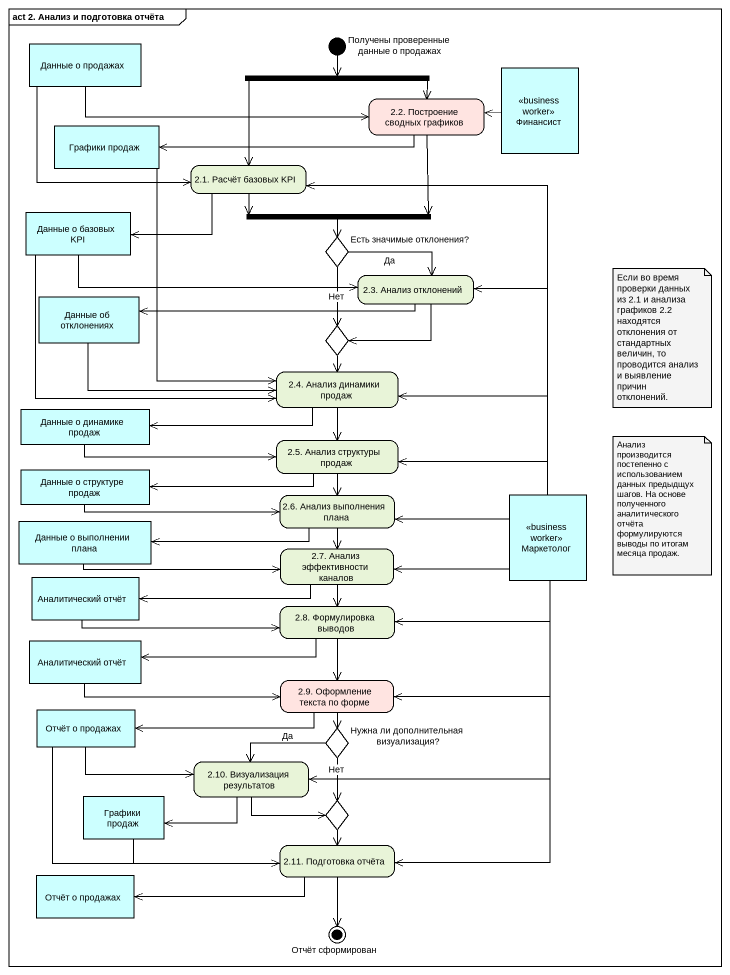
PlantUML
@startuml
mainframe act 2. Анализ и подготовка отчёта
hide empty description
state "Данные о продажах" as Данные_о_продажах <<object>> #CCFFFF
state "Получены проверенные данные о продажах" as Получены_проверенные_данные <<start>>
state Финансист <<business worker>> #CCFFFF
state fork1 <<fork>>
state "2.2. Построение сводных графиков" as s2_2_Построение_сводных #FFE4E1
state "Графики продаж" as Графики_продаж <<object>> #CCFFFF
state "2.1. Расчёт базовых KPI" as s2_1_Расчёт_базовых_KPI
state "Данные о базовых KPI" as Данные_о_базовых_KPI <<object>> #CCFFFF
state fork2 <<join>>
state "Есть значимые отклонения?" as Есть_значимые_отклонения <<choice>> #CCFFCC
state "Данные об отклонениях" as Данные_об_отклонениях <<object>> #CCFFFF
state "2.3. Анализ отклонений" as s2_3_Анализ_отклонений
state choice1 <<choice>> #CCFFCC
state "2.4. Анализ динамики продаж" as s2_4_Анализ_динамики_продаж
state "Данные о динамике продаж" as Данные_о_динамике_продаж <<object>> #CCFFFF
state "2.5. Анализ структуры продаж" as s2_5_Анализ_структуры_продаж
state "Данные о структуре продаж" as Данные_о_структуре_продаж <<object>> #CCFFFF
state "2.6. Анализ выполнения плана" as s2_6_Анализ_выполнения_плана
state Маркетолог <<business worker>> #CCFFFF
state "Данные о выполнении плана" as Данные_о_выполнении_плана <<object>> #CCFFFF
state "2.7. Анализ эффективности каналов" as s2_7_Анализ_эффективности
state "Аналитический отчёт" as Аналитический_отчёт <<object>> #CCFFFF
state "2.8. Формулировка выводов" as s2_8_Формулировка_выводов
state "Аналитический отчёт" as Аналитический_отчёт_2 <<object>> #CCFFFF
state "2.9. Оформление текста по форме" as s2_9_Оформление_текста_по #FFE4E1
state "Отчёт о продажах" as Отчёт_о_продажах <<object>> #CCFFFF
state "Нужна ли дополнительная визуализация?" as Нужна_ли_дополнительная <<choice>> #CCFFCC
state "2.10. Визуализация результатов" as s2_10_Визуализация
state "Графики продаж" as Графики_продаж_2 <<object>> #CCFFFF
state choice2 <<choice>> #CCFFCC
state "2.11. Подготовка отчёта" as s2_11_Подготовка_отчёта
state "Отчёт о продажах" as Отчёт_о_продажах_2 <<object>> #CCFFFF
state "Отчёт сформирован" as Отчёт_сформирован <<end>> #CCFFCC
Данные_о_продажах -right-> s2_2_Построение_сводных
Данные_о_продажах --> s2_1_Расчёт_базовых_KPI
Получены_проверенные_данные --> fork1
Финансист -left-> s2_2_Построение_сводных
fork1 -right-> s2_2_Построение_сводных
fork1 --> s2_1_Расчёт_базовых_KPI
s2_2_Построение_сводных -left-> Графики_продаж
s2_2_Построение_сводных --> fork2
Графики_продаж -right-> s2_3_Анализ_отклонений
Графики_продаж --> s2_4_Анализ_динамики_продаж
s2_1_Расчёт_базовых_KPI -left-> Данные_о_базовых_KPI
s2_1_Расчёт_базовых_KPI -right-> fork2
Данные_о_базовых_KPI -right-> s2_3_Анализ_отклонений
Данные_о_базовых_KPI --> s2_4_Анализ_динамики_продаж
fork2 --> Есть_значимые_отклонения
Есть_значимые_отклонения -right-> s2_3_Анализ_отклонений : Да
Есть_значимые_отклонения --> choice1 : Нет
Данные_об_отклонениях -right-> s2_4_Анализ_динамики_продаж
s2_3_Анализ_отклонений -left-> Данные_об_отклонениях
s2_3_Анализ_отклонений --> choice1
choice1 --> s2_4_Анализ_динамики_продаж
s2_4_Анализ_динамики_продаж -left-> Данные_о_динамике_продаж
s2_4_Анализ_динамики_продаж --> s2_5_Анализ_структуры_продаж
Данные_о_динамике_продаж -right-> s2_5_Анализ_структуры_продаж
s2_5_Анализ_структуры_продаж -left-> Данные_о_структуре_продаж
s2_5_Анализ_структуры_продаж --> s2_6_Анализ_выполнения_плана
Данные_о_структуре_продаж -right-> s2_6_Анализ_выполнения_плана
s2_6_Анализ_выполнения_плана -left-> Данные_о_выполнении_плана
s2_6_Анализ_выполнения_плана --> s2_7_Анализ_эффективности
Маркетолог -up-> s2_1_Расчёт_базовых_KPI
Маркетолог -up-> s2_3_Анализ_отклонений
Маркетолог -up-> s2_4_Анализ_динамики_продаж
Маркетолог -left-> s2_5_Анализ_структуры_продаж
Маркетолог -left-> s2_6_Анализ_выполнения_плана
Маркетолог -left-> s2_7_Анализ_эффективности
Маркетолог -left-> s2_8_Формулировка_выводов
Маркетолог --> s2_9_Оформление_текста_по
Маркетолог --> s2_10_Визуализация
Маркетолог --> s2_11_Подготовка_отчёта
Данные_о_выполнении_плана -right-> s2_7_Анализ_эффективности
s2_7_Анализ_эффективности -left-> Аналитический_отчёт
s2_7_Анализ_эффективности --> s2_8_Формулировка_выводов
Аналитический_отчёт -right-> s2_8_Формулировка_выводов
s2_8_Формулировка_выводов -left-> Аналитический_отчёт_2
s2_8_Формулировка_выводов --> s2_9_Оформление_текста_по
Аналитический_отчёт_2 -right-> s2_9_Оформление_текста_по
s2_9_Оформление_текста_по -left-> Отчёт_о_продажах
s2_9_Оформление_текста_по --> Нужна_ли_дополнительная
Отчёт_о_продажах -right-> s2_10_Визуализация
Отчёт_о_продажах -right-> s2_11_Подготовка_отчёта
Нужна_ли_дополнительная -left-> s2_10_Визуализация : Да
Нужна_ли_дополнительная --> choice2 : Нет
s2_10_Визуализация -left-> Графики_продаж_2
s2_10_Визуализация -right-> choice2
Графики_продаж_2 -right-> s2_11_Подготовка_отчёта
choice2 --> s2_11_Подготовка_отчёта
s2_11_Подготовка_отчёта -left-> Отчёт_о_продажах_2
s2_11_Подготовка_отчёта --> Отчёт_сформирован
note as N1
  Если во время проверки данных из 2.1 и анализа графиков 2.2 находятся отклонения от стандартных величин, то проводится анализ и выявление причин отклонений.
end note
note as N2
  Анализ производится постепенно с использованием данных предыдщух шагов. На основе полученного аналитического отчёта формулируются выводы по итогам месяца продаж.
end note
@enduml
